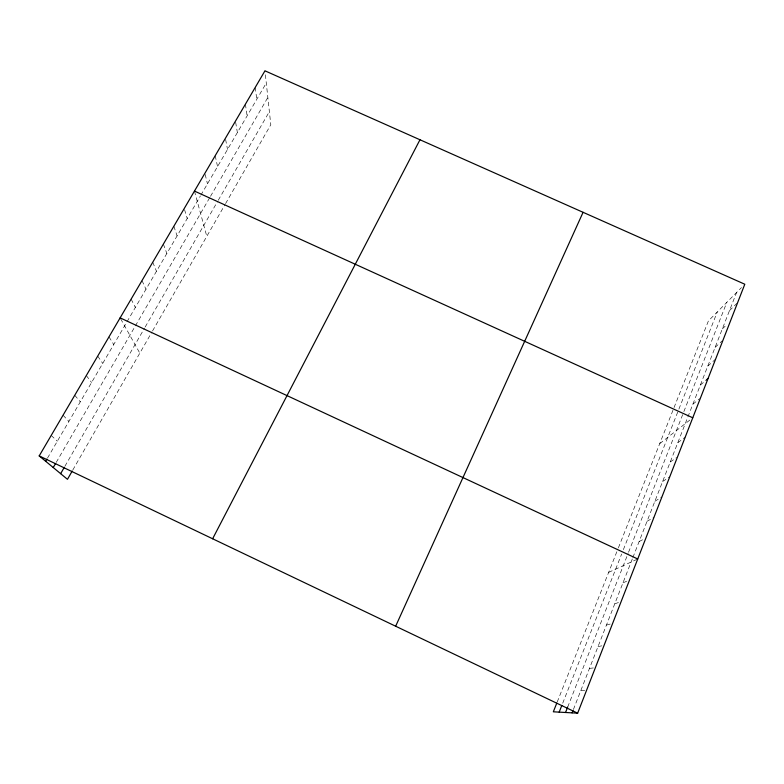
<?xml version="1.0" encoding="UTF-8"?>
<svg xmlns="http://www.w3.org/2000/svg" width="784" height="784" viewBox="0 0 784 784"><rect width="100%" height="100%" fill="white"/><g stroke="black" fill="none" stroke-linecap="round" stroke-linejoin="round"><path stroke-width="0.59" stroke-dasharray="3.92 2.94" d="M573.398 709.51L632.443 558.629M632.884 557.483L736.558 292.54M567.694 707.05L628.102 553.426M628.533 552.308L683.423 412.737M683.854 411.62L726.817 302.35M562.706 703.219L621.663 553.994M623.368 549.662L678.464 410.218M678.885 409.14L717.272 311.973M557.208 702.033L617.949 548.937M618.39 547.83L673.593 408.699M674.034 407.582L708.432 320.881L741.507 287.552M72.804 469.998L151.998 331.906M152.576 330.897L224.988 204.614M225.576 203.595L270.794 124.734L264.963 70.825M64.915 466.245L144.599 328.026M145.197 326.997L217.668 201.292M218.266 200.253L269.373 111.612M56.223 462.384L209.916 197.333M210.504 196.323L267.844 97.441M47.501 458.081L126.4 322.822M126.998 321.793L200.263 196.196M200.861 195.167L266.286 83.016M729.483 310.611L736.813 303.428M722.329 328.898L727.16 324.302M715.086 347.4L722.152 340.893M707.766 366.128L715.606 359.15M700.347 385.071L706.364 379.926M692.84 404.25L699.622 398.693M659.736 443.626L691.821 418.519M677.788 442.725L685.187 437.227M670.242 462.021L676.602 457.542M662.598 481.543L669.752 476.819M654.865 501.299L661.902 496.978M647.045 521.301L653.944 517.391M639.117 541.548L644.918 538.559M608.649 572.379L637.735 558.992M622.986 582.786L629.474 580.18M614.764 603.788L621.114 601.642M606.444 625.064L612.647 623.378M598.016 646.594L604.062 645.389M589.48 668.409L595.379 667.694M580.836 690.488L586.569 690.292M51.195 435.434L57.35 441.196M63.043 415.226L68.904 421.39M74.745 395.273L80.311 401.82M86.299 375.556L91.591 382.494M97.716 356.093L102.724 363.404M108.996 336.865L113.729 344.529M120.687 318.863L139.817 353.153M131.134 299.096L135.358 307.465M142.002 280.554L145.971 289.257M152.743 262.228L156.467 271.264M163.356 244.128L166.845 253.477M173.852 226.233L177.096 235.906M184.554 209.661L187.239 218.52M194.461 191.08L206.8 236.347M205.183 174.46L207.466 183.848M215.198 155.702L217.55 166.551M225.606 139.434L227.527 149.46M235.651 122.294L237.376 132.565M245.402 104.174L247.127 115.856M255.241 87.406L256.76 99.343"/><path stroke-width="1.18" d="M572.085 712.862L572.957 710.627M556.777 703.121L553.328 711.803L577.651 713.175L744.8 284.229L264.963 70.825L39.2 455.906L67.463 479.318L72.216 471.037M565.548 712.489L567.694 707.05M559.188 712.137L561.824 705.443M395.655 626.22L583.08 212.307M212.631 538.765L419.969 139.758M60.642 473.673L64.308 467.303M53.234 467.529L55.625 463.413M45.648 461.247L46.883 459.14M706.364 379.926L708.079 378.456M194.461 191.08L692.762 417.784M120.128 317.863L637.735 558.992M39.2 455.906L577.651 713.175"/></g></svg>
